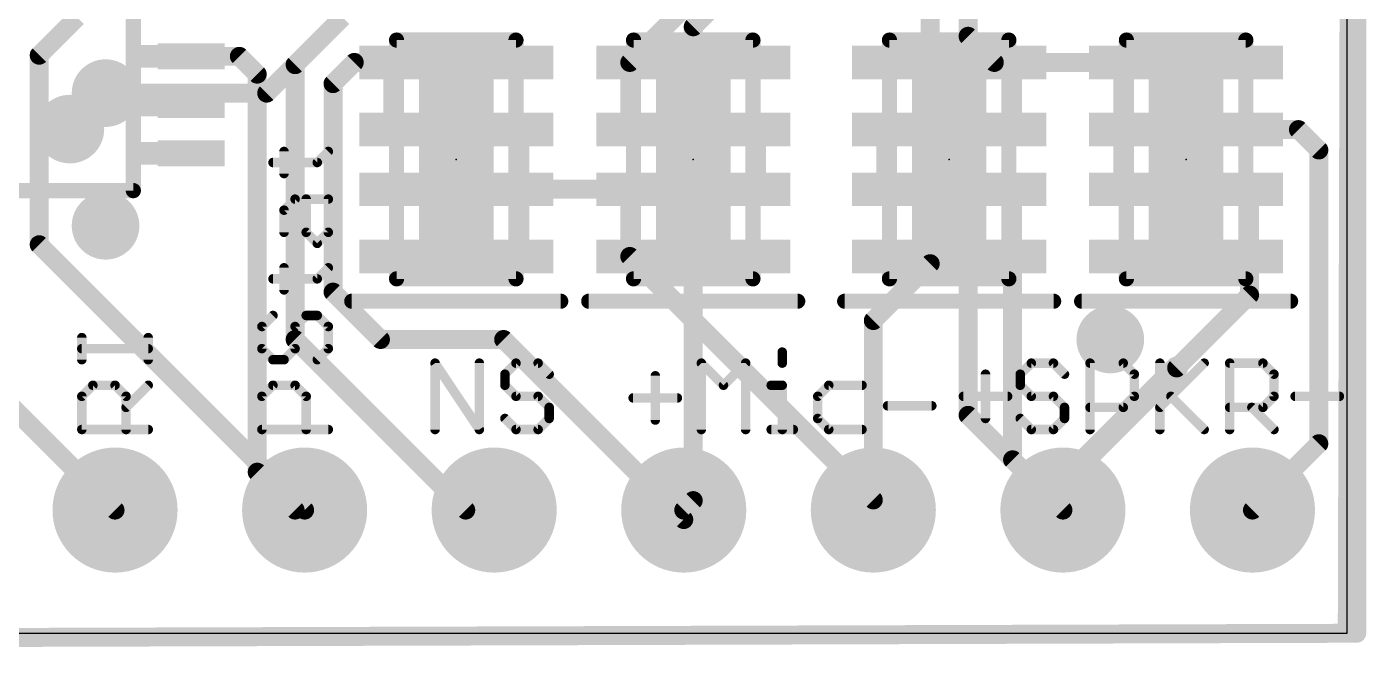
# Model space of a CAD drawing. Extents: x -20 to 40.9, y -0.3 to 63.8.
# Drawn here: x 22.95 to 40.89, y -0.25 to 8.13 of the extents above; entities that cross this region are included whole.
import ezdxf

# ---------------------------------------------------------------- set-up
doc = ezdxf.new("R2010")
doc.units = 0
for name, color, linetype in [('1', 12, 'CONTINUOUS'), ('16', 132, 'CONTINUOUS'), ('17', 110, 'CONTINUOUS'), ('18', 110, 'CONTINUOUS'), ('20', 53, 'CONTINUOUS'), ('21', 40, 'CONTINUOUS'), ('23', 53, 'CONTINUOUS'), ('51', 253, 'CONTINUOUS')]:
    doc.layers.add(name, color=color, linetype=linetype)

# ---------------------------------------------------------------- blocks, each defined once
blk = doc.blocks.new('RECT')
blk.add_solid([(-0.5, -0.5), (0.5, -0.5), (-0.5, 0.5), (0.5, 0.5)])
blk = doc.blocks.new('ROUNDP')
at = {"const_width": 0.5}
blk.add_lwpolyline([(0, -0.25, 1), (0, 0.25, 1), (0, -0.25)], format="xyb", dxfattribs=at)
blk = doc.blocks.new('ROUNDV')
at = {"const_width": 0.5}
blk.add_lwpolyline([(0, -0.25, 1), (0, 0.25, 1), (0, -0.25)], format="xyb", dxfattribs=at)

msp = doc.modelspace()

# ---------------------------------------------------------------- linework, layer by layer
at = {"layer": '1'}
for points, const_width in [([(40.64, 0), (40.767, 44.323)], 0.254), ([(35.56, 15.24), (35.56, 8.001)], 0.254), ([(31.027, 7.65), (32.013, 8.636)], 0.254), ([(27.178, 8.255), (26.543, 7.62)], 0.254), ([(35.56, 8.001), (35.911, 7.65)], 0.254), ([(25.15, 7.732), (25.796, 7.732)], 0.254), ([(25.796, 7.732), (26.035, 7.493)], 0.254), ([(26.543, 7.62), (26.543, 3.937)], 0.254), ([(27.335, 7.65), (27.051, 7.366)], 0.254), ([(27.852, 7.65), (27.335, 7.65)], 0.254), ([(27.852, 7.65), (27.852, 6.75)], 0.254), ([(31.027, 6.75), (31.027, 7.65)], 0.254), ([(35.911, 7.65), (36.156, 7.65)], 0.254), ([(36.156, 6.75), (36.156, 7.65)], 0.254), ([(37.631, 7.65), (36.156, 7.65)], 0.254), ([(37.631, 7.65), (37.631, 6.75)], 0.254), ([(26.035, 7.493), (26.035, 2.159)], 0.254), ([(24.003, 7.239), (24.16, 7.082)], 0.3048), ([(27.051, 7.366), (27.051, 4.572)], 0.254), ([(24.16, 7.082), (25.15, 7.082)], 0.3048), ([(29.552, 6.75), (29.552, 5.95)], 0.254), ([(32.727, 6.75), (32.727, 5.95)], 0.254), ([(34.456, 6.75), (34.456, 5.95)], 0.254), ([(34.456, 6.75), (36.156, 6.75)], 0.254), ([(37.631, 6.75), (37.631, 5.95)], 0.254), ([(37.631, 6.75), (39.331, 6.75)], 0.254), ([(39.331, 6.75), (39.986, 6.75)], 0.254), ([(39.986, 6.75), (40.259, 6.477)], 0.254), ([(40.259, 6.477), (40.259, 2.54)], 0.254), ([(27.852, 5.95), (29.552, 5.95)], 0.254), ([(29.552, 5.95), (29.552, 5.05)], 0.254), ([(29.552, 5.95), (31.027, 5.95)], 0.254), ([(31.027, 5.95), (31.027, 5.05)], 0.254), ([(31.027, 5.95), (32.727, 5.95)], 0.254), ([(36.156, 5.95), (36.156, 5.05)], 0.254), ([(39.331, 5.95), (39.331, 5.05)], 0.254), ([(39.331, 5.95), (39.331, 4.533)], 0.254), ([(31.027, 5.05), (34.29, 1.787)], 0.254), ([(36.156, 5.05), (36.156, 2.325)], 0.254), ([(27.051, 4.572), (27.686, 3.937)], 0.254), ([(39.331, 4.533), (38.354, 3.556)], 0.254), ([(26.543, 3.937), (28.829, 1.651)], 0.254), ([(27.686, 3.937), (29.337, 3.937)], 0.254), ([(29.337, 3.937), (31.75, 1.524)], 0.254), ([(38.354, 3.556), (36.83, 2.032)], 0.3048), ([(22.606, 3.175), (24.13, 1.651)], 0.254), ([(40.259, 2.54), (39.37, 1.651)], 0.254), ([(36.156, 2.325), (36.83, 1.651)], 0.254), ([(26.035, 2.159), (26.543, 1.651)], 0.254), ([(36.83, 2.032), (36.83, 1.651)], 0.3048), ([(34.29, 1.787), (34.29, 1.651)], 0.254), ([(26.543, 1.651), (26.67, 1.651)], 0.254), ([(28.829, 1.651), (29.21, 1.651)], 0.254), ([(31.75, 1.651), (31.75, 1.524)], 0.254), ([(-0.127, -0.127), (40.64, 0)], 0.254)]:
    msp.add_lwpolyline(points, dxfattribs=dict(at, const_width=const_width))
for points, const_width in [([(35.6049, 8.0459, 1), (35.5151, 7.9561)], 0.127), ([(35.4965, 8.001, 1), (35.6235, 8.001)], 0.127), ([(25.15, 7.7955, 1), (25.15, 7.6685)], 0.127), ([(25.8409, 7.7769, 1), (25.7511, 7.6871)], 0.127), ([(25.796, 7.6685, 1), (25.796, 7.7955)], 0.127), ([(26.6065, 7.62, 1), (26.4795, 7.62)], 0.127), ([(26.4981, 7.6649, 1), (26.5879, 7.5751)], 0.127), ([(27.335, 7.7135, 1), (27.335, 7.5865)], 0.127), ([(27.3799, 7.6051, 1), (27.2901, 7.6949)], 0.127), ([(27.9155, 7.65, 1), (27.7885, 7.65)], 0.127), ([(27.852, 7.5865, 1), (27.852, 7.7135)], 0.127), ([(31.0905, 7.65, 1), (30.9635, 7.65)], 0.127), ([(30.9821, 7.6949, 1), (31.0719, 7.6051)], 0.127), ([(35.911, 7.7135, 1), (35.911, 7.5865)], 0.127), ([(35.8661, 7.6051, 1), (35.9559, 7.6949)], 0.127), ([(36.2195, 7.65, 1), (36.0925, 7.65)], 0.127), ([(36.156, 7.7135, 1), (36.156, 7.5865)], 0.127), ([(36.156, 7.5865, 1), (36.156, 7.7135)], 0.127), ([(37.6945, 7.65, 1), (37.5675, 7.65)], 0.127), ([(37.631, 7.5865, 1), (37.631, 7.7135)], 0.127), ([(26.0985, 7.493, 1), (25.9715, 7.493)], 0.127), ([(25.9901, 7.4481, 1), (26.0799, 7.5379)], 0.127), ([(24.0569, 7.2929, 1), (23.9491, 7.1851)], 0.1524), ([(27.1145, 7.366, 1), (26.9875, 7.366)], 0.127), ([(27.0061, 7.4109, 1), (27.0959, 7.3211)], 0.127), ([(24.16, 7.1582, 1), (24.16, 7.0058)], 0.1524), ([(24.1061, 7.0281, 1), (24.2139, 7.1359)], 0.1524), ([(25.15, 7.0058, 1), (25.15, 7.1582)], 0.1524), ([(29.6155, 6.75, 1), (29.4885, 6.75)], 0.127), ([(32.7905, 6.75, 1), (32.6635, 6.75)], 0.127), ([(34.5195, 6.75, 1), (34.3925, 6.75)], 0.127), ([(34.456, 6.8135, 1), (34.456, 6.6865)], 0.127), ([(36.156, 6.6865, 1), (36.156, 6.8135)], 0.127), ([(37.6945, 6.75, 1), (37.5675, 6.75)], 0.127), ([(37.631, 6.8135, 1), (37.631, 6.6865)], 0.127), ([(39.331, 6.8135, 1), (39.331, 6.6865)], 0.127), ([(39.331, 6.6865, 1), (39.331, 6.8135)], 0.127), ([(40.0309, 6.7949, 1), (39.9411, 6.7051)], 0.127), ([(39.986, 6.6865, 1), (39.986, 6.8135)], 0.127), ([(27.7885, 6.75, 1), (27.9155, 6.75)], 0.127), ([(30.9635, 6.75, 1), (31.0905, 6.75)], 0.127), ([(36.0925, 6.75, 1), (36.2195, 6.75)], 0.127), ([(37.5675, 6.75, 1), (37.6945, 6.75)], 0.127), ([(40.3225, 6.477, 1), (40.1955, 6.477)], 0.127), ([(40.2141, 6.4321, 1), (40.3039, 6.5219)], 0.127), ([(27.852, 6.0135, 1), (27.852, 5.8865)], 0.127), ([(29.6155, 5.95, 1), (29.4885, 5.95)], 0.127), ([(29.552, 6.0135, 1), (29.552, 5.8865)], 0.127), ([(29.4885, 5.95, 1), (29.6155, 5.95)], 0.127), ([(29.552, 5.8865, 1), (29.552, 6.0135)], 0.127), ([(31.0905, 5.95, 1), (30.9635, 5.95)], 0.127), ([(31.027, 6.0135, 1), (31.027, 5.8865)], 0.127), ([(31.027, 5.8865, 1), (31.027, 6.0135)], 0.127), ([(32.6635, 5.95, 1), (32.7905, 5.95)], 0.127), ([(32.727, 5.8865, 1), (32.727, 6.0135)], 0.127), ([(34.3925, 5.95, 1), (34.5195, 5.95)], 0.127), ([(36.2195, 5.95, 1), (36.0925, 5.95)], 0.127), ([(37.5675, 5.95, 1), (37.6945, 5.95)], 0.127), ([(39.3945, 5.95, 1), (39.2675, 5.95)], 0.127), ([(39.3945, 5.95, 1), (39.2675, 5.95)], 0.127), ([(29.4885, 5.05, 1), (29.6155, 5.05)], 0.127), ([(31.0719, 5.0949, 1), (30.9821, 5.0051)], 0.127), ([(30.9635, 5.05, 1), (31.0905, 5.05)], 0.127), ([(36.2195, 5.05, 1), (36.0925, 5.05)], 0.127), ([(36.0925, 5.05, 1), (36.2195, 5.05)], 0.127), ([(39.2675, 5.05, 1), (39.3945, 5.05)], 0.127), ([(27.0959, 4.6169, 1), (27.0061, 4.5271)], 0.127), ([(26.9875, 4.572, 1), (27.1145, 4.572)], 0.127), ([(39.2675, 4.533, 1), (39.3945, 4.533)], 0.127), ([(39.3759, 4.4881, 1), (39.2861, 4.5779)], 0.127), ([(26.5879, 3.9819, 1), (26.4981, 3.8921)], 0.127), ([(26.4795, 3.937, 1), (26.6065, 3.937)], 0.127), ([(27.686, 4.0005, 1), (27.686, 3.8735)], 0.127), ([(27.6411, 3.8921, 1), (27.7309, 3.9819)], 0.127), ([(29.3819, 3.9819, 1), (29.2921, 3.8921)], 0.127), ([(29.337, 3.8735, 1), (29.337, 4.0005)], 0.127), ([(38.4079, 3.5021, 1), (38.3001, 3.6099)], 0.1524), ([(38.3091, 3.6009, 1), (38.3989, 3.5111)], 0.127), ([(40.1955, 2.54, 1), (40.3225, 2.54)], 0.127), ([(40.3039, 2.4951, 1), (40.2141, 2.5849)], 0.127), ([(36.2009, 2.3699, 1), (36.1111, 2.2801)], 0.127), ([(36.0925, 2.325, 1), (36.2195, 2.325)], 0.127), ([(26.0799, 2.2039, 1), (25.9901, 2.1141)], 0.127), ([(25.9715, 2.159, 1), (26.0985, 2.159)], 0.127), ([(36.9062, 2.032, 1), (36.7538, 2.032)], 0.1524), ([(36.7761, 2.0859, 1), (36.8839, 1.9781)], 0.1524), ([(34.3535, 1.787, 1), (34.2265, 1.787)], 0.127), ([(34.2451, 1.7421, 1), (34.3349, 1.8319)], 0.127), ([(24.0851, 1.6061, 1), (24.1749, 1.6959)], 0.127), ([(26.543, 1.7145, 1), (26.543, 1.5875)], 0.127), ([(26.4981, 1.6061, 1), (26.5879, 1.6959)], 0.127), ([(26.67, 1.5875, 1), (26.67, 1.7145)], 0.127), ([(28.829, 1.7145, 1), (28.829, 1.5875)], 0.127), ([(28.7841, 1.6061, 1), (28.8739, 1.6959)], 0.127), ([(29.21, 1.5875, 1), (29.21, 1.7145)], 0.127), ([(31.8135, 1.651, 1), (31.6865, 1.651)], 0.127), ([(31.7051, 1.4791, 1), (31.7949, 1.5689)], 0.127), ([(34.2265, 1.651, 1), (34.3535, 1.651)], 0.127), ([(36.7538, 1.651, 1), (36.9062, 1.651)], 0.1524), ([(36.7851, 1.6061, 1), (36.8749, 1.6959)], 0.127), ([(39.3251, 1.6959, 1), (39.4149, 1.6061)], 0.127), ([(31.6865, 1.524, 1), (31.8135, 1.524)], 0.127), ([(40.5765, 0.0002, 1), (40.7035, -0.0002)], 0.127), ([(40.6402, -0.0635, 1), (40.6398, 0.0635)], 0.127)]:
    msp.add_lwpolyline(points, format="xyb", dxfattribs=dict(at, const_width=const_width))
at = {"layer": '16', "const_width": 0.254}
for points in [[(40.767, 0), (40.767, 44.45)], [(35.56, 17.907), (35.56, 2.921)], [(35.052, 14.732), (35.052, 4.953)], [(31.877, 8.128), (32.258, 8.509)], [(23.622, 8.255), (23.114, 7.747)], [(27.178, 8.255), (26.162, 7.239)], [(31.877, 1.778), (31.877, 8.128)], [(23.114, 7.747), (23.114, 5.207)], [(26.162, 7.239), (24.003, 7.239)], [(23.114, 5.207), (26.67, 1.651)], [(35.052, 4.953), (34.29, 4.191)], [(34.29, 4.191), (34.29, 1.651)], [(35.56, 2.921), (36.83, 1.651)], [(31.75, 1.651), (31.877, 1.778)], [(26.543, 1.651), (26.67, 1.651)], [(0, -0.127), (40.767, 0)]]:
    msp.add_lwpolyline(points, dxfattribs=at)
at = {"layer": '16', "const_width": 0.127}
for points in [[(31.9405, 8.128, 1), (31.8135, 8.128)], [(31.8321, 8.1729, 1), (31.9219, 8.0831)], [(23.1775, 7.747, 1), (23.0505, 7.747)], [(23.0691, 7.7919, 1), (23.1589, 7.7021)], [(24.003, 7.3025, 1), (24.003, 7.1755)], [(26.162, 7.1755, 1), (26.162, 7.3025)], [(26.1171, 7.2839, 1), (26.2069, 7.1941)], [(23.1589, 5.2519, 1), (23.0691, 5.1621)], [(23.0505, 5.207, 1), (23.1775, 5.207)], [(35.0969, 4.9081, 1), (35.0071, 4.9979)], [(34.9885, 4.953, 1), (35.1155, 4.953)], [(34.3535, 4.191, 1), (34.2265, 4.191)], [(34.2451, 4.2359, 1), (34.3349, 4.1461)], [(35.6049, 2.9659, 1), (35.5151, 2.8761)], [(35.4965, 2.921, 1), (35.6235, 2.921)], [(31.8135, 1.778, 1), (31.9405, 1.778)], [(31.9219, 1.7331, 1), (31.8321, 1.8229)], [(26.543, 1.7145, 1), (26.543, 1.5875)], [(26.6251, 1.6061, 1), (26.7149, 1.6959)], [(26.67, 1.5875, 1), (26.67, 1.7145)], [(31.7051, 1.6959, 1), (31.7949, 1.6061)], [(34.2265, 1.651, 1), (34.3535, 1.651)], [(36.7851, 1.6061, 1), (36.8749, 1.6959)], [(40.7035, 0, 1), (40.8305, 0)], [(40.7672, -0.0635, 1), (40.7668, 0.0635)]]:
    msp.add_lwpolyline(points, format="xyb", dxfattribs=at)
at = {"layer": '20'}
for p, q in [((40.64, 0), (40.64, 41.91)), ((0, 0), (40.64, 0))]:
    msp.add_line(p, q, dxfattribs=at)
at = {"layer": '21'}
for points, const_width in [([(24.375, 10.832), (24.375, 5.932)], 0.2032), ([(26.3943, 6.1607), (26.3943, 6.4573)], 0.127), ([(26.8392, 6.309), (26.9875, 6.4573)], 0.127), ([(26.246, 6.309), (26.8392, 6.309)], 0.127), ([(24.375, 5.932), (20.075, 5.932)], 0.2032), ([(26.3943, 5.6701), (26.5426, 5.8184)], 0.127), ([(26.5426, 5.8184), (26.9875, 5.8184)], 0.127), ([(26.6909, 5.3735), (26.6909, 5.8184)], 0.127), ([(26.9875, 5.8184), (26.9875, 5.3735)], 0.127), ([(26.3943, 5.3735), (26.3943, 5.6701)], 0.127), ([(26.8392, 5.2252), (26.6909, 5.3735)], 0.127), ([(26.9875, 5.3735), (26.8392, 5.2252)], 0.127), ([(26.3943, 4.6015), (26.3943, 4.8981)], 0.127), ([(26.8392, 4.7498), (26.9875, 4.8981)], 0.127), ([(26.246, 4.7498), (26.8392, 4.7498)], 0.127), ([(30.102, 4.45), (27.302, 4.45)], 0.2032), ([(33.277, 4.45), (30.477, 4.45)], 0.2032), ([(36.706, 4.45), (33.906, 4.45)], 0.2032), ([(39.881, 4.45), (37.081, 4.45)], 0.2032), ([(26.246, 4.2592), (26.0977, 4.1109)], 0.127), ([(26.5426, 4.1109), (26.6909, 4.2592)], 0.127), ([(26.6909, 4.2592), (26.8392, 4.2592)], 0.127), ([(26.8392, 4.2592), (26.9875, 4.1109)], 0.127), ([(26.0977, 4.1109), (26.0977, 3.8143)], 0.127), ([(26.5426, 3.8143), (26.5426, 4.1109)], 0.127), ([(26.9875, 4.1109), (26.9875, 3.8143)], 0.127), ([(23.6847, 3.666), (23.6847, 3.9626)], 0.127), ([(24.5745, 3.666), (24.5745, 3.9626)], 0.127), ([(24.5745, 3.8143), (23.6847, 3.8143)], 0.127), ([(26.0977, 3.8143), (26.246, 3.666)], 0.127), ([(26.3943, 3.666), (26.5426, 3.8143)], 0.127), ([(26.9875, 3.8143), (26.8392, 3.666)], 0.127), ([(33.0696, 3.7686), (33.0696, 3.6203)], 0.127), ([(26.246, 3.666), (26.3943, 3.666)], 0.127), ([(28.4185, 2.7305), (28.4185, 3.6203)], 0.127), ([(28.4185, 3.6203), (29.0116, 2.7305)], 0.127), ([(29.0116, 2.7305), (29.0116, 3.6203)], 0.127), ([(29.5023, 3.6203), (29.354, 3.472)], 0.127), ([(29.7989, 3.6203), (29.5023, 3.6203)], 0.127), ([(29.9472, 3.472), (29.7989, 3.6203)], 0.127), ([(31.9858, 2.7305), (31.9858, 3.6203)], 0.127), ([(31.9858, 3.6203), (32.2824, 3.3237)], 0.127), ([(32.2824, 3.3237), (32.579, 3.6203)], 0.127), ([(32.579, 3.6203), (32.579, 2.7305)], 0.127), ([(36.4068, 3.6203), (36.2585, 3.472)], 0.127), ([(36.7034, 3.6203), (36.4068, 3.6203)], 0.127), ([(36.8517, 3.472), (36.7034, 3.6203)], 0.127), ([(37.194, 2.7305), (37.194, 3.6203)], 0.127), ([(37.194, 3.6203), (37.6389, 3.6203)], 0.127), ([(37.6389, 3.6203), (37.7872, 3.472)], 0.127), ([(38.1295, 3.6203), (38.1295, 2.7305)], 0.127), ([(38.1295, 3.0271), (38.7227, 3.6203)], 0.127), ([(39.0651, 2.7305), (39.0651, 3.6203)], 0.127), ([(39.0651, 3.6203), (39.5099, 3.6203)], 0.127), ([(39.5099, 3.6203), (39.6582, 3.472)], 0.127), ([(29.354, 3.472), (29.354, 3.3237)], 0.127), ([(31.3686, 2.8575), (31.3686, 3.4507)], 0.127), ([(35.7931, 3.472), (35.7931, 2.8788)], 0.127), ([(36.2585, 3.472), (36.2585, 3.3237)], 0.127), ([(37.7872, 3.472), (37.7872, 3.1754)], 0.127), ([(39.6582, 3.472), (39.6582, 3.1754)], 0.127), ([(23.6847, 3.1754), (23.833, 3.3237)], 0.127), ([(23.6847, 2.7305), (23.6847, 3.1754)], 0.127), ([(23.833, 3.3237), (24.1296, 3.3237)], 0.127), ([(24.1296, 3.3237), (24.2779, 3.1754)], 0.127), ([(24.2779, 3.0271), (24.5745, 3.3237)], 0.127), ([(24.2779, 3.1754), (24.2779, 2.7305)], 0.127), ([(26.0977, 3.1754), (26.246, 3.3237)], 0.127), ([(26.0977, 2.7305), (26.0977, 3.1754)], 0.127), ([(26.246, 3.3237), (26.5426, 3.3237)], 0.127), ([(26.5426, 3.3237), (26.6909, 3.1754)], 0.127), ([(26.6909, 3.1754), (26.6909, 2.7305)], 0.127), ([(29.354, 3.3237), (29.5023, 3.1754)], 0.127), ([(29.5023, 3.1754), (29.7989, 3.1754)], 0.127), ([(29.7989, 3.1754), (29.9472, 3.0271)], 0.127), ([(32.9213, 3.3237), (33.0696, 3.3237)], 0.127), ([(33.0696, 3.3237), (33.0696, 2.7305)], 0.127), ([(33.6933, 3.3237), (33.545, 3.1754)], 0.127), ([(33.545, 3.1754), (33.545, 2.8788)], 0.127), ([(34.1382, 3.3237), (33.6933, 3.3237)], 0.127), ([(35.4965, 3.1754), (36.0897, 3.1754)], 0.127), ([(36.2585, 3.3237), (36.4068, 3.1754)], 0.127), ([(36.4068, 3.1754), (36.7034, 3.1754)], 0.127), ([(36.7034, 3.1754), (36.8517, 3.0271)], 0.127), ([(37.7872, 3.1754), (37.6389, 3.0271)], 0.127), ([(38.2778, 3.1754), (38.7227, 2.7305)], 0.127), ([(39.6582, 3.1754), (39.5099, 3.0271)], 0.127), ([(39.9415, 3.1754), (40.5347, 3.1754)], 0.127), ([(29.9472, 3.0271), (29.9472, 2.8788)], 0.127), ([(31.072, 3.1541), (31.6652, 3.1541)], 0.127), ([(34.4805, 3.0484), (35.0737, 3.0484)], 0.127), ([(36.8517, 3.0271), (36.8517, 2.8788)], 0.127), ([(37.6389, 3.0271), (37.194, 3.0271)], 0.127), ([(39.5099, 3.0271), (39.0651, 3.0271)], 0.127), ([(39.3616, 3.0271), (39.6582, 2.7305)], 0.127), ([(29.5023, 2.7305), (29.354, 2.8788)], 0.127), ([(29.9472, 2.8788), (29.7989, 2.7305)], 0.127), ([(33.545, 2.8788), (33.6933, 2.7305)], 0.127), ([(36.4068, 2.7305), (36.2585, 2.8788)], 0.127), ([(36.8517, 2.8788), (36.7034, 2.7305)], 0.127), ([(24.5745, 2.7305), (23.6847, 2.7305)], 0.127), ([(26.9875, 2.7305), (26.0977, 2.7305)], 0.127), ([(29.7989, 2.7305), (29.5023, 2.7305)], 0.127), ([(32.9213, 2.7305), (33.2179, 2.7305)], 0.127), ([(33.6933, 2.7305), (34.1382, 2.7305)], 0.127), ([(36.7034, 2.7305), (36.4068, 2.7305)], 0.127)]:
    msp.add_lwpolyline(points, dxfattribs=dict(at, const_width=const_width))
for points, const_width in [([(23.525, 6.5272, 1), (23.525, 6.9868, 1), (23.525, 6.5272)], 0.4596), ([(26.4261, 6.4573, 1), (26.3626, 6.4573)], 0.0635), ([(27.01, 6.4349, 1), (26.965, 6.4798)], 0.0635), ([(26.246, 6.3408, 1), (26.246, 6.2773)], 0.0635), ([(26.8168, 6.3315, 1), (26.8617, 6.2866)], 0.0635), ([(26.8392, 6.2773, 1), (26.8392, 6.3408)], 0.0635), ([(26.3626, 6.1607, 1), (26.4261, 6.1607)], 0.0635), ([(24.3242, 5.932, 1), (24.4258, 5.932)], 0.1016), ([(24.375, 5.8812, 1), (24.375, 5.9828)], 0.1016), ([(26.5426, 5.8501, 1), (26.5426, 5.7866)], 0.0635), ([(26.5651, 5.7959, 1), (26.5202, 5.8408)], 0.0635), ([(26.7227, 5.8184, 1), (26.6592, 5.8184)], 0.0635), ([(27.0192, 5.8184, 1), (26.9558, 5.8184)], 0.0635), ([(26.9875, 5.7866, 1), (26.9875, 5.8501)], 0.0635), ([(26.4261, 5.6701, 1), (26.3626, 5.6701)], 0.0635), ([(26.3719, 5.6925, 1), (26.4168, 5.6476)], 0.0635), ([(26.3626, 5.3735, 1), (26.4261, 5.3735)], 0.0635), ([(26.6592, 5.3735, 1), (26.7227, 5.3735)], 0.0635), ([(26.7134, 5.396, 1), (26.6685, 5.3511)], 0.0635), ([(26.9558, 5.3735, 1), (27.0192, 5.3735)], 0.0635), ([(27.01, 5.3511, 1), (26.965, 5.396)], 0.0635), ([(26.8168, 5.2477, 1), (26.8617, 5.2028)], 0.0635), ([(26.8168, 5.2028, 1), (26.8617, 5.2477)], 0.0635), ([(26.4261, 4.8981, 1), (26.3626, 4.8981)], 0.0635), ([(27.01, 4.8757, 1), (26.965, 4.9206)], 0.0635), ([(26.246, 4.7816, 1), (26.246, 4.7181)], 0.0635), ([(26.8168, 4.7723, 1), (26.8617, 4.7274)], 0.0635), ([(26.8392, 4.7181, 1), (26.8392, 4.7816)], 0.0635), ([(26.3626, 4.6015, 1), (26.4261, 4.6015)], 0.0635), ([(27.302, 4.5008, 1), (27.302, 4.3992)], 0.1016), ([(30.102, 4.3992, 1), (30.102, 4.5008)], 0.1016), ([(30.477, 4.5008, 1), (30.477, 4.3992)], 0.1016), ([(33.277, 4.3992, 1), (33.277, 4.5008)], 0.1016), ([(33.906, 4.5008, 1), (33.906, 4.3992)], 0.1016), ([(36.706, 4.3992, 1), (36.706, 4.5008)], 0.1016), ([(37.081, 4.5008, 1), (37.081, 4.3992)], 0.1016), ([(39.881, 4.3992, 1), (39.881, 4.5008)], 0.1016), ([(26.2685, 4.2367, 1), (26.2236, 4.2816)], 0.0635), ([(26.6909, 4.2909, 1), (26.6909, 4.2274)], 0.0635), ([(26.7134, 4.2367, 1), (26.6685, 4.2816)], 0.0635), ([(26.8617, 4.2816, 1), (26.8168, 4.2367)], 0.0635), ([(26.8392, 4.2274, 1), (26.8392, 4.2909)], 0.0635), ([(26.1295, 4.1109, 1), (26.066, 4.1109)], 0.0635), ([(26.0753, 4.1333, 1), (26.1202, 4.0884)], 0.0635), ([(26.5744, 4.1109, 1), (26.5109, 4.1109)], 0.0635), ([(26.5202, 4.1333, 1), (26.5651, 4.0884)], 0.0635), ([(27.0192, 4.1109, 1), (26.9558, 4.1109)], 0.0635), ([(26.965, 4.0884, 1), (27.01, 4.1333)], 0.0635), ([(23.7165, 3.9626, 1), (23.653, 3.9626)], 0.0635), ([(24.6062, 3.9626, 1), (24.5428, 3.9626)], 0.0635), ([(23.6847, 3.8461, 1), (23.6847, 3.7826)], 0.0635), ([(24.5745, 3.7826, 1), (24.5745, 3.8461)], 0.0635), ([(26.066, 3.8143, 1), (26.1295, 3.8143)], 0.0635), ([(26.1202, 3.8368, 1), (26.0753, 3.7919)], 0.0635), ([(26.5109, 3.8143, 1), (26.5744, 3.8143)], 0.0635), ([(26.5651, 3.7919, 1), (26.5202, 3.8368)], 0.0635), ([(26.9558, 3.8143, 1), (27.0192, 3.8143)], 0.0635), ([(27.01, 3.7919, 1), (26.965, 3.8368)], 0.0635), ([(33.1013, 3.7686, 1), (33.0378, 3.7686)], 0.0635), ([(23.653, 3.666, 1), (23.7165, 3.666)], 0.0635), ([(24.5428, 3.666, 1), (24.6062, 3.666)], 0.0635), ([(26.246, 3.6978, 1), (26.246, 3.6343)], 0.0635), ([(26.2236, 3.6436, 1), (26.2685, 3.6885)], 0.0635), ([(26.3719, 3.6885, 1), (26.4168, 3.6436)], 0.0635), ([(26.3943, 3.6343, 1), (26.3943, 3.6978)], 0.0635), ([(26.8168, 3.6885, 1), (26.8617, 3.6436)], 0.0635), ([(28.4449, 3.6379, 1), (28.392, 3.6026)], 0.0635), ([(28.4502, 3.6203, 1), (28.3867, 3.6203)], 0.0635), ([(29.0434, 3.6203, 1), (28.9799, 3.6203)], 0.0635), ([(29.5023, 3.652, 1), (29.5023, 3.5885)], 0.0635), ([(29.5247, 3.5978, 1), (29.4798, 3.6427)], 0.0635), ([(29.8213, 3.6427, 1), (29.7764, 3.5978)], 0.0635), ([(29.7989, 3.5885, 1), (29.7989, 3.652)], 0.0635), ([(32.0175, 3.6203, 1), (31.954, 3.6203)], 0.0635), ([(32.0082, 3.6427, 1), (31.9633, 3.5978)], 0.0635), ([(32.6107, 3.6203, 1), (32.5472, 3.6203)], 0.0635), ([(32.6014, 3.5978, 1), (32.5565, 3.6427)], 0.0635), ([(33.0378, 3.6203, 1), (33.1013, 3.6203)], 0.0635), ([(36.4068, 3.652, 1), (36.4068, 3.5885)], 0.0635), ([(36.4292, 3.5978, 1), (36.3843, 3.6427)], 0.0635), ([(36.7258, 3.6427, 1), (36.6809, 3.5978)], 0.0635), ([(36.7034, 3.5885, 1), (36.7034, 3.652)], 0.0635), ([(37.2258, 3.6203, 1), (37.1623, 3.6203)], 0.0635), ([(37.194, 3.652, 1), (37.194, 3.5885)], 0.0635), ([(37.6613, 3.6427, 1), (37.6164, 3.5978)], 0.0635), ([(37.6389, 3.5885, 1), (37.6389, 3.652)], 0.0635), ([(38.1613, 3.6203, 1), (38.0978, 3.6203)], 0.0635), ([(38.7452, 3.5978, 1), (38.7003, 3.6427)], 0.0635), ([(39.0968, 3.6203, 1), (39.0333, 3.6203)], 0.0635), ([(39.0651, 3.652, 1), (39.0651, 3.5885)], 0.0635), ([(39.5324, 3.6427, 1), (39.4875, 3.5978)], 0.0635), ([(39.5099, 3.5885, 1), (39.5099, 3.652)], 0.0635), ([(29.3857, 3.472, 1), (29.3222, 3.472)], 0.0635), ([(29.3315, 3.4944, 1), (29.3764, 3.4495)], 0.0635), ([(29.9247, 3.4495, 1), (29.9696, 3.4944)], 0.0635), ([(31.4004, 3.4507, 1), (31.3369, 3.4507)], 0.0635), ([(35.8248, 3.472, 1), (35.7613, 3.472)], 0.0635), ([(36.2903, 3.472, 1), (36.2268, 3.472)], 0.0635), ([(36.236, 3.4944, 1), (36.281, 3.4495)], 0.0635), ([(36.8292, 3.4495, 1), (36.8741, 3.4944)], 0.0635), ([(37.8189, 3.472, 1), (37.7554, 3.472)], 0.0635), ([(37.7647, 3.4495, 1), (37.8096, 3.4944)], 0.0635), ([(39.69, 3.472, 1), (39.6265, 3.472)], 0.0635), ([(39.6358, 3.4495, 1), (39.6807, 3.4944)], 0.0635), ([(23.7165, 3.1754, 1), (23.653, 3.1754)], 0.0635), ([(23.833, 3.3554, 1), (23.833, 3.2919)], 0.0635), ([(23.8555, 3.3012, 1), (23.8106, 3.3461)], 0.0635), ([(24.1521, 3.3461, 1), (24.1072, 3.3012)], 0.0635), ([(24.1296, 3.2919, 1), (24.1296, 3.3554)], 0.0635), ([(24.3097, 3.1754, 1), (24.2462, 3.1754)], 0.0635), ([(24.597, 3.3012, 1), (24.552, 3.3461)], 0.0635), ([(26.1295, 3.1754, 1), (26.066, 3.1754)], 0.0635), ([(26.246, 3.3554, 1), (26.246, 3.2919)], 0.0635), ([(26.2685, 3.3012, 1), (26.2236, 3.3461)], 0.0635), ([(26.5651, 3.3461, 1), (26.5202, 3.3012)], 0.0635), ([(26.5426, 3.2919, 1), (26.5426, 3.3554)], 0.0635), ([(26.7227, 3.1754, 1), (26.6592, 3.1754)], 0.0635), ([(29.3222, 3.3237, 1), (29.3857, 3.3237)], 0.0635), ([(29.3764, 3.3461, 1), (29.3315, 3.3012)], 0.0635), ([(29.5023, 3.2071, 1), (29.5023, 3.1436)], 0.0635), ([(29.8213, 3.1978, 1), (29.7764, 3.1529)], 0.0635), ([(29.7989, 3.1436, 1), (29.7989, 3.2071)], 0.0635), ([(32.2599, 3.3461, 1), (32.3048, 3.3012)], 0.0635), ([(32.2599, 3.3012, 1), (32.3048, 3.3461)], 0.0635), ([(32.9213, 3.3554, 1), (32.9213, 3.2919)], 0.0635), ([(33.1013, 3.3237, 1), (33.0378, 3.3237)], 0.0635), ([(33.0696, 3.2919, 1), (33.0696, 3.3554)], 0.0635), ([(33.5767, 3.1754, 1), (33.5132, 3.1754)], 0.0635), ([(33.6933, 3.3554, 1), (33.6933, 3.2919)], 0.0635), ([(33.7157, 3.3012, 1), (33.6708, 3.3461)], 0.0635), ([(34.1382, 3.2919, 1), (34.1382, 3.3554)], 0.0635), ([(35.4965, 3.2071, 1), (35.4965, 3.1436)], 0.0635), ([(36.0897, 3.1436, 1), (36.0897, 3.2071)], 0.0635), ([(36.281, 3.3461, 1), (36.236, 3.3012)], 0.0635), ([(36.2268, 3.3237, 1), (36.2903, 3.3237)], 0.0635), ([(36.4068, 3.2071, 1), (36.4068, 3.1436)], 0.0635), ([(36.7258, 3.1978, 1), (36.6809, 3.1529)], 0.0635), ([(36.7034, 3.1436, 1), (36.7034, 3.2071)], 0.0635), ([(37.8096, 3.1529, 1), (37.7647, 3.1978)], 0.0635), ([(38.3003, 3.1978, 1), (38.2554, 3.1529)], 0.0635), ([(39.6807, 3.1529, 1), (39.6358, 3.1978)], 0.0635), ([(39.9415, 3.2071, 1), (39.9415, 3.1436)], 0.0635), ([(40.5347, 3.1436, 1), (40.5347, 3.2071)], 0.0635), ([(23.6623, 3.1978, 1), (23.7072, 3.1529)], 0.0635), ([(24.2555, 3.0495, 1), (24.3004, 3.0046)], 0.0635), ([(24.2555, 3.1529, 1), (24.3004, 3.1978)], 0.0635), ([(26.0753, 3.1978, 1), (26.1202, 3.1529)], 0.0635), ([(26.6685, 3.1529, 1), (26.7134, 3.1978)], 0.0635), ([(29.4798, 3.1529, 1), (29.5247, 3.1978)], 0.0635), ([(29.9789, 3.0271, 1), (29.9154, 3.0271)], 0.0635), ([(29.9247, 3.0046, 1), (29.9696, 3.0495)], 0.0635), ([(31.072, 3.1858, 1), (31.072, 3.1223)], 0.0635), ([(31.6652, 3.1223, 1), (31.6652, 3.1858)], 0.0635), ([(33.5225, 3.1978, 1), (33.5674, 3.1529)], 0.0635), ([(34.4805, 3.0801, 1), (34.4805, 3.0166)], 0.0635), ([(35.0737, 3.0166, 1), (35.0737, 3.0801)], 0.0635), ([(36.3843, 3.1529, 1), (36.4292, 3.1978)], 0.0635), ([(36.8834, 3.0271, 1), (36.8199, 3.0271)], 0.0635), ([(36.8292, 3.0046, 1), (36.8741, 3.0495)], 0.0635), ([(37.194, 3.0588, 1), (37.194, 2.9953)], 0.0635), ([(37.6164, 3.0495, 1), (37.6613, 3.0046)], 0.0635), ([(37.6389, 2.9953, 1), (37.6389, 3.0588)], 0.0635), ([(37.7554, 3.1754, 1), (37.8189, 3.1754)], 0.0635), ([(38.1071, 3.0495, 1), (38.152, 3.0046)], 0.0635), ([(39.0651, 3.0588, 1), (39.0651, 2.9953)], 0.0635), ([(39.3841, 3.0495, 1), (39.3392, 3.0046)], 0.0635), ([(39.4875, 3.0495, 1), (39.5324, 3.0046)], 0.0635), ([(39.5099, 2.9953, 1), (39.5099, 3.0588)], 0.0635), ([(39.6265, 3.1754, 1), (39.69, 3.1754)], 0.0635), ([(29.3764, 2.9012, 1), (29.3315, 2.8563)], 0.0635), ([(29.9154, 2.8788, 1), (29.9789, 2.8788)], 0.0635), ([(29.9696, 2.8563, 1), (29.9247, 2.9012)], 0.0635), ([(31.3369, 2.8575, 1), (31.4004, 2.8575)], 0.0635), ([(33.5132, 2.8788, 1), (33.5767, 2.8788)], 0.0635), ([(33.5674, 2.9012, 1), (33.5225, 2.8563)], 0.0635), ([(35.7613, 2.8788, 1), (35.8248, 2.8788)], 0.0635), ([(36.281, 2.9012, 1), (36.236, 2.8563)], 0.0635), ([(36.8199, 2.8788, 1), (36.8834, 2.8788)], 0.0635), ([(36.8741, 2.8563, 1), (36.8292, 2.9012)], 0.0635), ([(23.6847, 2.7623, 1), (23.6847, 2.6987)], 0.0635), ([(23.653, 2.7305, 1), (23.7165, 2.7305)], 0.0635), ([(24.2462, 2.7305, 1), (24.3097, 2.7305)], 0.0635), ([(24.5745, 2.6987, 1), (24.5745, 2.7623)], 0.0635), ([(26.0977, 2.7623, 1), (26.0977, 2.6987)], 0.0635), ([(26.066, 2.7305, 1), (26.1295, 2.7305)], 0.0635), ([(26.6592, 2.7305, 1), (26.7227, 2.7305)], 0.0635), ([(26.9875, 2.6987, 1), (26.9875, 2.7623)], 0.0635), ([(28.3867, 2.7305, 1), (28.4502, 2.7305)], 0.0635), ([(28.9799, 2.7305, 1), (29.0434, 2.7305)], 0.0635), ([(28.9852, 2.7129, 1), (29.0381, 2.7481)], 0.0635), ([(29.5023, 2.7623, 1), (29.5023, 2.6987)], 0.0635), ([(29.4798, 2.708, 1), (29.5247, 2.753)], 0.0635), ([(29.7764, 2.753, 1), (29.8213, 2.708)], 0.0635), ([(29.7989, 2.6987, 1), (29.7989, 2.7623)], 0.0635), ([(31.954, 2.7305, 1), (32.0175, 2.7305)], 0.0635), ([(32.5472, 2.7305, 1), (32.6107, 2.7305)], 0.0635), ([(32.9213, 2.7623, 1), (32.9213, 2.6987)], 0.0635), ([(33.0378, 2.7305, 1), (33.1013, 2.7305)], 0.0635), ([(33.2179, 2.6987, 1), (33.2179, 2.7623)], 0.0635), ([(33.6933, 2.7623, 1), (33.6933, 2.6987)], 0.0635), ([(33.6708, 2.708, 1), (33.7157, 2.753)], 0.0635), ([(34.1382, 2.6987, 1), (34.1382, 2.7623)], 0.0635), ([(36.4068, 2.7623, 1), (36.4068, 2.6987)], 0.0635), ([(36.3843, 2.708, 1), (36.4292, 2.753)], 0.0635), ([(36.6809, 2.753, 1), (36.7258, 2.708)], 0.0635), ([(36.7034, 2.6987, 1), (36.7034, 2.7623)], 0.0635), ([(37.1623, 2.7305, 1), (37.2258, 2.7305)], 0.0635), ([(38.0978, 2.7305, 1), (38.1613, 2.7305)], 0.0635), ([(38.7003, 2.708, 1), (38.7452, 2.753)], 0.0635), ([(39.0333, 2.7305, 1), (39.0968, 2.7305)], 0.0635), ([(39.6358, 2.708, 1), (39.6807, 2.753)], 0.0635)]:
    msp.add_lwpolyline(points, format="xyb", dxfattribs=dict(at, const_width=const_width))
at = {"layer": '23'}
for p in [(28.702, 6.35), (31.877, 6.35), (35.306, 6.35), (38.481, 6.35)]:
    msp.add_point(p, dxfattribs=at)
at = {"layer": '51', "const_width": 0.2032}
for points in [[(27.902, 4.75), (27.902, 7.95)], [(27.902, 7.95), (29.502, 7.95)], [(29.502, 7.95), (29.502, 4.75)], [(31.077, 4.75), (31.077, 7.95)], [(31.077, 7.95), (32.677, 7.95)], [(32.677, 7.95), (32.677, 4.75)], [(34.506, 4.75), (34.506, 7.95)], [(34.506, 7.95), (36.106, 7.95)], [(36.106, 7.95), (36.106, 4.75)], [(37.681, 4.75), (37.681, 7.95)], [(37.681, 7.95), (39.281, 7.95)], [(39.281, 7.95), (39.281, 4.75)], [(29.502, 4.75), (27.902, 4.75)], [(32.677, 4.75), (31.077, 4.75)], [(36.106, 4.75), (34.506, 4.75)], [(39.281, 4.75), (37.681, 4.75)]]:
    msp.add_lwpolyline(points, dxfattribs=at)
at = {"layer": '51', "const_width": 0.1016}
for points in [[(27.9528, 7.95, 1), (27.8512, 7.95)], [(27.902, 8.0008, 1), (27.902, 7.8992)], [(29.5528, 7.95, 1), (29.4512, 7.95)], [(29.502, 7.8992, 1), (29.502, 8.0008)], [(31.1278, 7.95, 1), (31.0262, 7.95)], [(31.077, 8.0008, 1), (31.077, 7.8992)], [(32.7278, 7.95, 1), (32.6262, 7.95)], [(32.677, 7.8992, 1), (32.677, 8.0008)], [(34.5568, 7.95, 1), (34.4552, 7.95)], [(34.506, 8.0008, 1), (34.506, 7.8992)], [(36.1568, 7.95, 1), (36.0552, 7.95)], [(36.106, 7.8992, 1), (36.106, 8.0008)], [(37.7318, 7.95, 1), (37.6302, 7.95)], [(37.681, 8.0008, 1), (37.681, 7.8992)], [(39.3318, 7.95, 1), (39.2302, 7.95)], [(39.281, 7.8992, 1), (39.281, 8.0008)], [(27.902, 4.8008, 1), (27.902, 4.6992)], [(29.502, 4.6992, 1), (29.502, 4.8008)], [(31.077, 4.8008, 1), (31.077, 4.6992)], [(32.677, 4.6992, 1), (32.677, 4.8008)], [(34.506, 4.8008, 1), (34.506, 4.6992)], [(36.106, 4.6992, 1), (36.106, 4.8008)], [(37.681, 4.8008, 1), (37.681, 4.6992)], [(39.281, 4.6992, 1), (39.281, 4.8008)], [(27.8512, 4.75, 1), (27.9528, 4.75)], [(29.4512, 4.75, 1), (29.5528, 4.75)], [(31.0262, 4.75, 1), (31.1278, 4.75)], [(32.6262, 4.75, 1), (32.7278, 4.75)], [(34.4552, 4.75, 1), (34.5568, 4.75)], [(36.0552, 4.75, 1), (36.1568, 4.75)], [(37.6302, 4.75, 1), (37.7318, 4.75)], [(39.2302, 4.75, 1), (39.3318, 4.75)]]:
    msp.add_lwpolyline(points, format="xyb", dxfattribs=at)

# ---------------------------------------------------------------- block references
at = {"layer": '1', "yscale": 0.9}
for p, xscale, rotation in [((25.15, 7.732), 0.35, 90), ((27.852, 7.65), 0.45, 270), ((29.552, 7.65), 0.45, 270), ((31.027, 7.65), 0.45, 270), ((32.727, 7.65), 0.45, 270), ((34.456, 7.65), 0.45, 90), ((36.156, 7.65), 0.45, 90), ((37.631, 7.65), 0.45, 90), ((39.331, 7.65), 0.45, 90), ((25.15, 7.082), 0.35, 90), ((27.852, 6.75), 0.45, 270), ((29.552, 6.75), 0.45, 270), ((31.027, 6.75), 0.45, 270), ((32.727, 6.75), 0.45, 270), ((34.456, 6.75), 0.45, 90), ((36.156, 6.75), 0.45, 90), ((37.631, 6.75), 0.45, 90), ((39.331, 6.75), 0.45, 90), ((25.15, 6.432), 0.35, 90), ((27.852, 5.95), 0.45, 270), ((29.552, 5.95), 0.45, 270), ((31.027, 5.95), 0.45, 270), ((32.727, 5.95), 0.45, 270), ((34.456, 5.95), 0.45, 90), ((36.156, 5.95), 0.45, 90), ((37.631, 5.95), 0.45, 90), ((39.331, 5.95), 0.45, 90), ((27.852, 5.05), 0.45, 270), ((29.552, 5.05), 0.45, 270), ((31.027, 5.05), 0.45, 270), ((32.727, 5.05), 0.45, 270), ((34.456, 5.05), 0.45, 90), ((36.156, 5.05), 0.45, 90), ((37.631, 5.05), 0.45, 90), ((39.331, 5.05), 0.45, 90)]:
    msp.add_blockref('RECT', p, dxfattribs=dict(at, xscale=xscale, rotation=rotation))
at = {"layer": '17', "xscale": 1.6764, "yscale": 1.6764, "rotation": 90}
for p in [(24.13, 1.651), (24.13, 1.651), (26.67, 1.651), (26.67, 1.651), (29.21, 1.651), (29.21, 1.651), (31.75, 1.651), (31.75, 1.651), (34.29, 1.651), (34.29, 1.651), (36.83, 1.651), (36.83, 1.651), (39.37, 1.651), (39.37, 1.651)]:
    msp.add_blockref('ROUNDP', p, dxfattribs=at)
at = {"layer": '18', "xscale": 0.9064, "yscale": 0.9064}
for p in [(24.003, 7.239), (24.003, 7.239), (24.003, 5.461), (24.003, 5.461), (37.465, 3.937), (37.465, 3.937)]:
    msp.add_blockref('ROUNDV', p, dxfattribs=at)
at = {"layer": '51', "xscale": 3.1}
for p, rotation in [((28.702, 6.35), 270), ((31.877, 6.35), 270), ((35.306, 6.35), 90), ((38.481, 6.35), 90)]:
    msp.add_blockref('RECT', p, dxfattribs=dict(at, rotation=rotation))
at = {"layer": '51', "xscale": 0.3, "yscale": 1.075, "rotation": 90}
for p in [(24.9875, 7.732), (24.9875, 7.082), (24.9875, 6.432)]:
    msp.add_blockref('RECT', p, dxfattribs=at)
at = {"layer": '51', "xscale": 0.508, "yscale": 0.508}
for p in [(24.13, 1.651), (26.67, 1.651), (29.21, 1.651), (31.75, 1.651), (34.29, 1.651), (36.83, 1.651), (39.37, 1.651)]:
    msp.add_blockref('RECT', p, dxfattribs=at)

doc.saveas('drawing.dxf')
